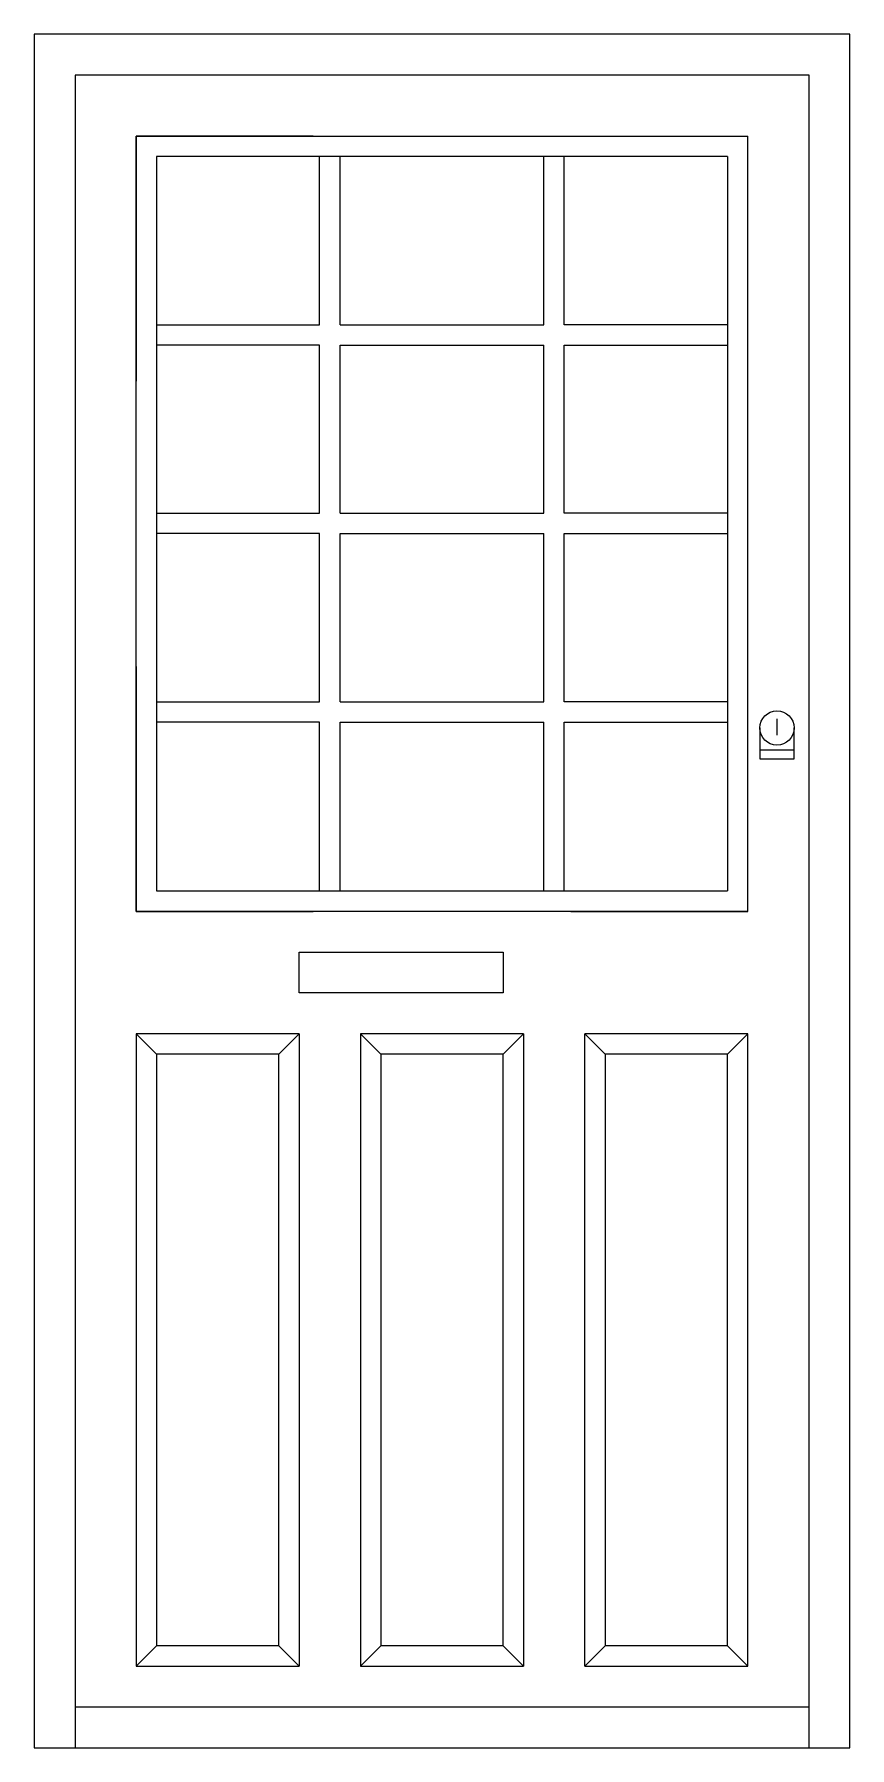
# Model space of a CAD drawing. Header units: millimetres. Extents: x -740.7 to -739.7, y 1787.63 to 1789.73.
import ezdxf

# ---------------------------------------------------------------- set-up
doc = ezdxf.new("R2010")
doc.units = ezdxf.units.MM
doc.header["$LTSCALE"] = 10
doc.layers.add('Portas', color=2, linetype='Continuous')

msp = doc.modelspace()

# ---------------------------------------------------------------- linework, layer by layer
at = {"layer": 'Portas'}
for p, q in [((-739.699, 1789.73), (-740.699, 1789.73)), ((-740.699, 1789.73), (-740.699, 1787.63)), ((-739.699, 1787.63), (-739.699, 1789.73)), ((-740.699, 1787.63), (-739.699, 1787.63))]:
    msp.add_line(p, q, dxfattribs=at)
at = {"layer": 'Portas', "color": 1}
for p, q in [((-739.749, 1789.68), (-740.649, 1789.68)), ((-740.649, 1789.68), (-740.649, 1787.63)), ((-739.749, 1787.63), (-739.749, 1789.68)), ((-740.357, 1789.605), (-740.574, 1789.605)), ((-740.574, 1789.605), (-740.574, 1789.305)), ((-740.574, 1789.605), (-739.824, 1789.605)), ((-740.574, 1788.655), (-740.574, 1789.605)), ((-739.824, 1788.655), (-739.824, 1789.605)), ((-739.849, 1789.58), (-740.549, 1789.58)), ((-740.549, 1789.58), (-740.549, 1788.68)), ((-740.3491, 1789.374), (-740.3491, 1789.58)), ((-740.3241, 1789.374), (-740.3241, 1789.58)), ((-740.0741, 1789.374), (-740.0741, 1789.58)), ((-740.0491, 1789.374), (-740.0491, 1789.58)), ((-739.849, 1789.58), (-739.849, 1788.68)), ((-740.549, 1789.374), (-740.3491, 1789.374)), ((-740.3241, 1789.374), (-740.0741, 1789.374)), ((-739.849, 1789.374), (-740.0491, 1789.374)), ((-740.3491, 1789.349), (-740.549, 1789.349)), ((-740.3491, 1789.143), (-740.3491, 1789.349)), ((-740.3241, 1789.143), (-740.3241, 1789.349)), ((-740.3241, 1789.349), (-740.0741, 1789.349)), ((-740.0741, 1789.143), (-740.0741, 1789.349)), ((-740.0491, 1789.349), (-739.849, 1789.349)), ((-740.0491, 1789.143), (-740.0491, 1789.349)), ((-740.549, 1789.143), (-740.3491, 1789.143)), ((-740.3241, 1789.143), (-740.0741, 1789.143)), ((-739.849, 1789.143), (-740.0491, 1789.143)), ((-740.3491, 1789.118), (-740.549, 1789.118)), ((-740.3491, 1788.912), (-740.3491, 1789.118)), ((-740.3241, 1789.118), (-740.0741, 1789.118)), ((-740.3241, 1788.912), (-740.3241, 1789.118)), ((-740.0741, 1788.912), (-740.0741, 1789.118)), ((-740.0491, 1789.118), (-739.849, 1789.118)), ((-740.0491, 1788.912), (-740.0491, 1789.118)), ((-740.574, 1788.955), (-740.574, 1788.655)), ((-739.824, 1788.8367), (-739.824, 1788.955)), ((-740.549, 1788.912), (-740.3491, 1788.912)), ((-740.3241, 1788.912), (-740.0741, 1788.912)), ((-739.849, 1788.912), (-740.0491, 1788.912)), ((-739.7883, 1788.8908), (-739.7883, 1788.8708)), ((-740.3491, 1788.887), (-740.549, 1788.887)), ((-740.3491, 1788.68), (-740.3491, 1788.887)), ((-740.3241, 1788.68), (-740.3241, 1788.887)), ((-740.3241, 1788.887), (-740.0741, 1788.887)), ((-740.0741, 1788.68), (-740.0741, 1788.887)), ((-740.0491, 1788.887), (-739.849, 1788.887)), ((-740.0491, 1788.887), (-739.849, 1788.887)), ((-740.0491, 1788.68), (-740.0491, 1788.887)), ((-739.8093, 1788.8798), (-739.8093, 1788.8418)), ((-739.7673, 1788.8418), (-739.7673, 1788.8798)), ((-739.8093, 1788.8528), (-739.7673, 1788.8528)), ((-739.8093, 1788.8418), (-739.7673, 1788.8418)), ((-740.549, 1788.68), (-739.849, 1788.68)), ((-740.574, 1788.655), (-740.357, 1788.655)), ((-739.824, 1788.655), (-740.574, 1788.655)), ((-740.0411, 1788.655), (-739.824, 1788.655)), ((-740.3741, 1788.555), (-740.3741, 1788.605)), ((-740.3741, 1788.605), (-740.1241, 1788.605)), ((-740.1241, 1788.605), (-740.1241, 1788.555)), ((-740.1241, 1788.555), (-740.3741, 1788.555)), ((-740.574, 1788.505), (-740.574, 1787.73)), ((-740.3741, 1788.505), (-740.574, 1788.505)), ((-740.5491, 1788.48), (-740.574, 1788.505)), ((-740.3991, 1788.48), (-740.3741, 1788.505)), ((-740.3741, 1788.505), (-740.3741, 1787.73)), ((-740.2991, 1788.505), (-740.2991, 1787.73)), ((-740.2741, 1788.48), (-740.2991, 1788.505)), ((-740.0991, 1788.505), (-740.2991, 1788.505)), ((-740.1241, 1788.48), (-740.0991, 1788.505)), ((-740.0991, 1788.505), (-740.0991, 1787.73)), ((-740.0241, 1787.73), (-740.0241, 1788.505)), ((-739.9991, 1788.48), (-740.0241, 1788.505)), ((-739.8241, 1788.505), (-740.0241, 1788.505)), ((-739.8491, 1788.48), (-739.8241, 1788.505)), ((-739.8241, 1787.73), (-739.8241, 1788.505)), ((-740.5491, 1788.48), (-740.5491, 1787.755)), ((-740.3991, 1788.48), (-740.5491, 1788.48)), ((-740.3991, 1787.755), (-740.3991, 1788.48)), ((-740.2741, 1788.48), (-740.2741, 1787.755)), ((-740.1241, 1788.48), (-740.2741, 1788.48)), ((-740.1241, 1787.755), (-740.1241, 1788.48)), ((-739.9991, 1788.48), (-739.9991, 1787.755)), ((-739.8491, 1788.48), (-739.9991, 1788.48)), ((-739.8491, 1787.755), (-739.8491, 1788.48)), ((-740.574, 1787.73), (-740.5491, 1787.755)), ((-740.3991, 1787.755), (-740.5491, 1787.755)), ((-740.3741, 1787.73), (-740.3991, 1787.755)), ((-740.2991, 1787.73), (-740.2741, 1787.755)), ((-740.1241, 1787.755), (-740.2741, 1787.755)), ((-740.0991, 1787.73), (-740.1241, 1787.755)), ((-740.0241, 1787.73), (-739.9991, 1787.755)), ((-739.8491, 1787.755), (-739.9991, 1787.755)), ((-739.8241, 1787.73), (-739.8491, 1787.755)), ((-740.574, 1787.73), (-740.3741, 1787.73)), ((-740.2991, 1787.73), (-740.0991, 1787.73)), ((-740.0241, 1787.73), (-739.8241, 1787.73)), ((-740.649, 1787.68), (-739.749, 1787.68))]:
    msp.add_line(p, q, dxfattribs=at)
msp.add_circle((-739.7883, 1788.8798), 0.021, dxfattribs=at)

doc.saveas('drawing.dxf')
